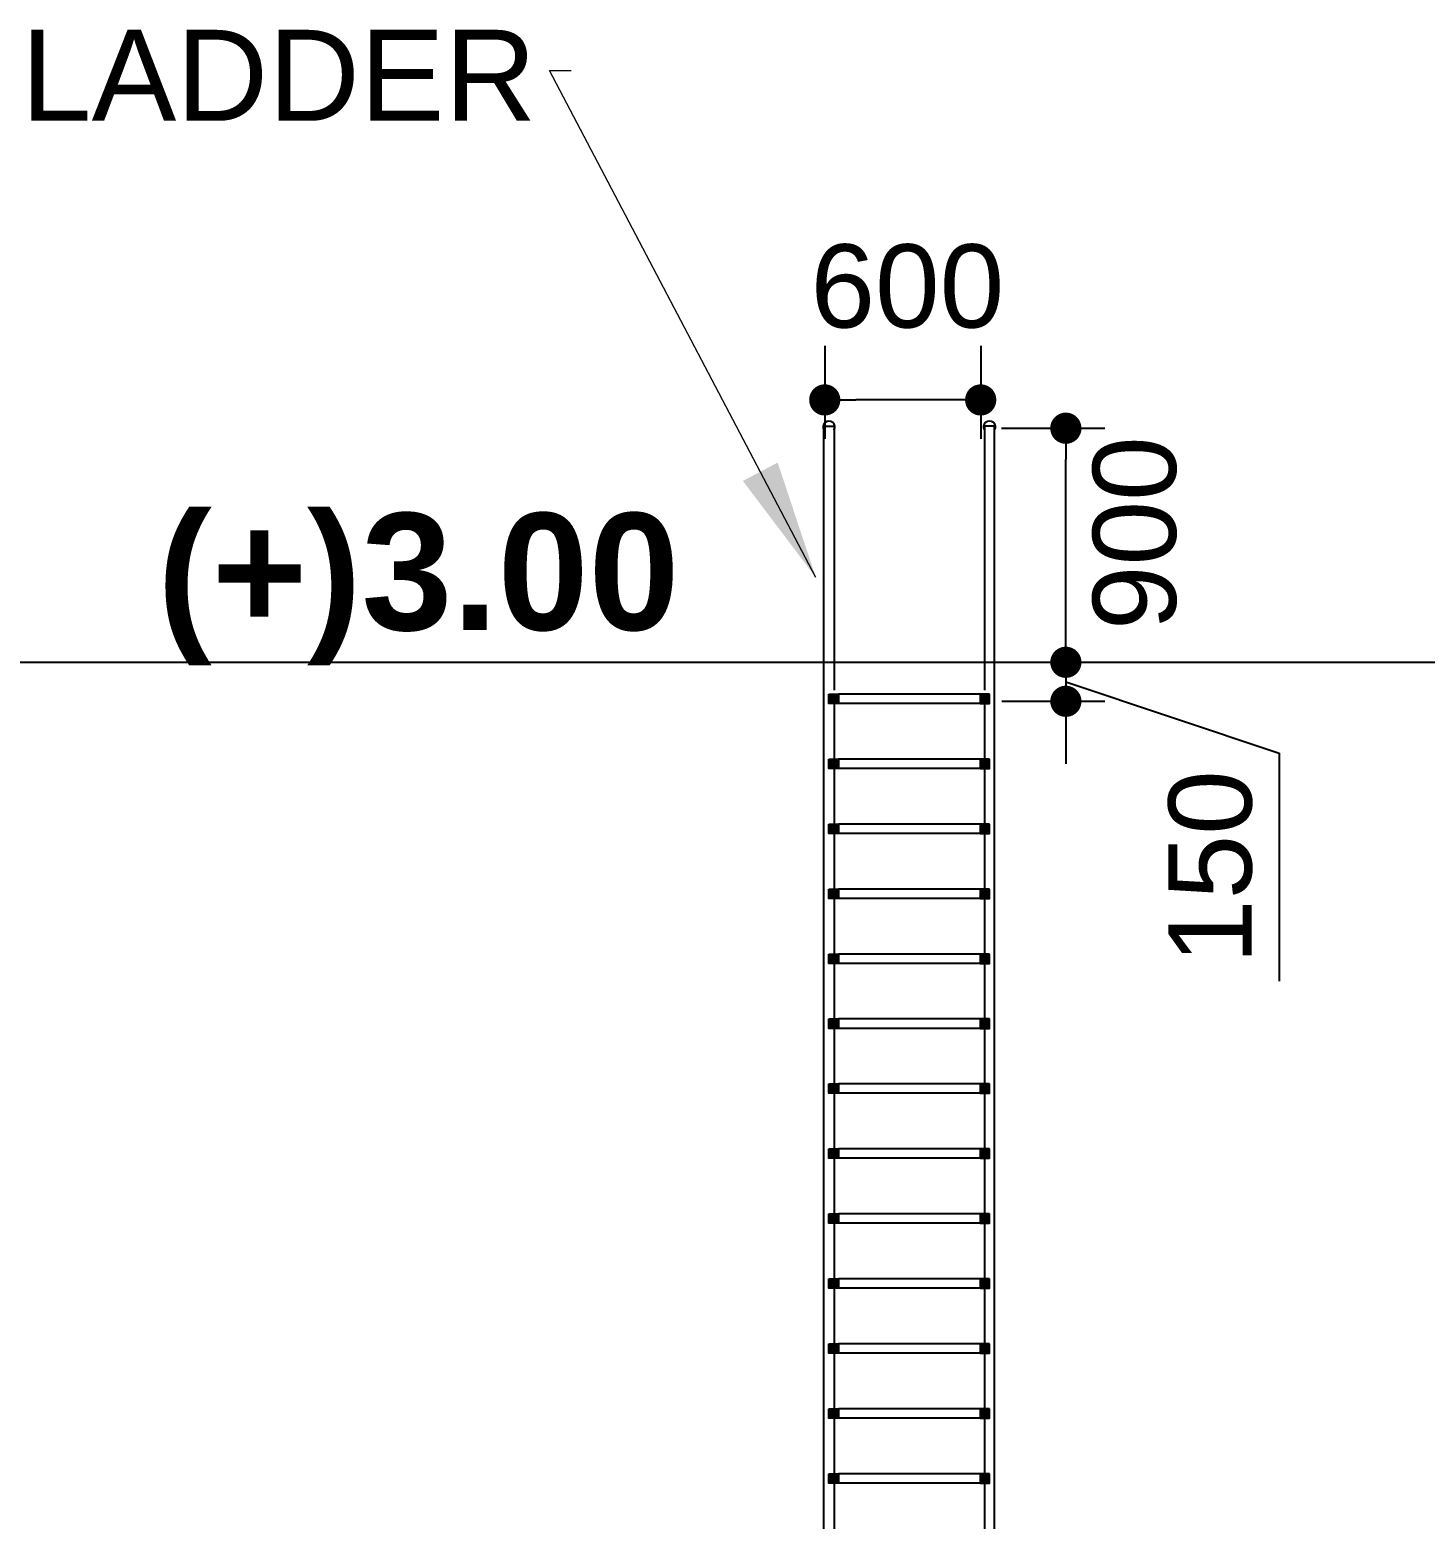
# Model space of a CAD drawing. Extents: x -426260 to 2055400, y -4304674 to -305611.
# Drawn here: x 162970 to 168339, y -1901159 to -1895431 of the extents above; entities that cross this region are included whole.
import ezdxf

# ---------------------------------------------------------------- set-up
doc = ezdxf.new("R2010")
doc.units = 0
doc.header["$LTSCALE"] = 300
doc.header["$MEASUREMENT"] = 0
doc.header["$PDMODE"] = 3
doc.layers.get('0').update_dxf_attribs({"linetype": 'CONTINUOUS'})
doc.layers.get('DEFPOINTS').update_dxf_attribs({"linetype": 'CONTINUOUS'})
doc.layers.add('Dim', color=7, linetype='CONTINUOUS', lineweight=9)
for name, color, linetype in [('LINE', 7, 'CONTINUOUS'), ('TEXT', 10, 'CONTINUOUS'), ('Water Ladder', 2, 'CONTINUOUS')]:
    doc.layers.add(name, color=color, linetype=linetype)
doc.styles.add('Arial', font='arial.ttf')
doc.styles.add('DIM', font='isocp3.shx')
doc.styles.add('dimText', font='ARIALN.TTF')
doc.styles.add('text', font='ARIALN.TTF', dxfattribs={"height": 1.6})
doc.dimstyles.new('dim_150', dxfattribs={"dimtxt": 300, "dimasz": 300, "dimexe": 300, "dimexo": 100, "dimgap": 100, "dimtad": 1, "dimdec": 0, "dimzin": 0, "dimdsep": 46, "dimtxsty": 'DIM', "dimcen": 150, "dimclrd": 5, "dimclre": 5, "dimclrt": 7, "dimadec": 0, "dimazin": 0, "dimtfac": 1, "dimtdec": 0, "dimtmove": 0, "dimatfit": 3, "dimfxl": 20, "dimtolj": 1, "dimtzin": 0, "dimarcsym": 0})
doc.dimstyles.new('dim_230', dxfattribs={"dimtxt": 460, "dimasz": 460, "dimexe": 230, "dimexo": 100, "dimgap": 100, "dimtad": 1, "dimdec": 0, "dimzin": 0, "dimdsep": 46, "dimtxsty": 'dimText', "dimcen": 0.09, "dimclrd": 256, "dimclre": 256, "dimclrt": 7, "dimadec": 0, "dimazin": 0, "dimtfac": 1, "dimtdec": 0, "dimtofl": 0, "dimtmove": 0, "dimatfit": 3, "dimfxl": 1, "dimtolj": 1, "dimtzin": 0, "dimlwd": -1, "dimlwe": -1, "dimarcsym": 0})

# ---------------------------------------------------------------- blocks, each defined once
blk = doc.blocks.new('_Dot')
at = {"color": 0, "linetype": 'ByBlock', "lineweight": -2}
blk.add_line((-0.5, 0), (-1, 0), dxfattribs=at)
at = {"color": 0, "linetype": 'ByBlock', "const_width": 0.5}
blk.add_lwpolyline([(-0.25, 0, 1), (0.25, 0, 1)], format="xyb", close=True, dxfattribs=at)
blk = doc.blocks.new('*D1287')
at = {"layer": 'DEFPOINTS', "color": 0, "ltscale": 500, "transparency": 16777216}
for p in [(166609.5, -1896963), (166956.7, -1896963), (166582.5, -1897863.2)]:
    blk.add_point(p, dxfattribs=at)
at = {"layer": 'Dim', "color": 5, "lineweight": -2, "ltscale": 500, "transparency": 16777216}
for p, q in [((166709.5, -1896963), (167106.7, -1896963)), ((166956.7, -1897743.2), (166956.7, -1897083)), ((166682.5, -1897863.2), (167106.7, -1897863.2))]:
    blk.add_line(p, q, dxfattribs=at)
at = {"layer": 'Dim', "color": 5, "lineweight": -2, "ltscale": 500, "transparency": 16777216, "xscale": 120, "yscale": 120, "zscale": 120}
for p, rotation in [((166956.7, -1896963), 90), ((166956.7, -1897863.2), 270)]:
    blk.add_blockref('_Dot', p, dxfattribs=dict(at, rotation=rotation))
at = {"layer": 'Dim', "color": 7, "ltscale": 500, "transparency": 16777216, "insert": (167222.4, -1897366.7), "char_height": 320, "attachment_point": 5, "rotation": 90, "style": 'Arial'}
blk.add_mtext('\\A1;900', dxfattribs=at)
blk = doc.blocks.new('*D1288')
at = {"layer": 'DEFPOINTS', "color": 0, "ltscale": 500, "transparency": 16777216}
for p in [(166029, -1896546.2), (166629, -1896546.2), (166029, -1896854.2)]:
    blk.add_point(p, dxfattribs=at)
at = {"layer": 'Dim', "color": 5, "lineweight": -2, "ltscale": 500, "transparency": 16777216}
for p, q in [((166029, -1896646.2), (166029, -1897004.2)), ((166629, -1896646.2), (166629, -1897004.2)), ((166509, -1896854.2), (166149, -1896854.2))]:
    blk.add_line(p, q, dxfattribs=at)
at = {"layer": 'Dim', "color": 5, "lineweight": -2, "ltscale": 500, "transparency": 16777216, "xscale": 120, "yscale": 120, "zscale": 120, "rotation": 180}
blk.add_blockref('_Dot', (166029, -1896854.2), dxfattribs=at)
at = {"layer": 'Dim', "color": 5, "lineweight": -2, "ltscale": 500, "transparency": 16777216, "xscale": 120, "yscale": 120, "zscale": 120}
blk.add_blockref('_Dot', (166629, -1896854.2), dxfattribs=at)
at = {"layer": 'Dim', "color": 7, "ltscale": 500, "transparency": 16777216, "insert": (166346.9, -1896418), "char_height": 320, "attachment_point": 5, "style": 'Arial'}
blk.add_mtext('\\A1;600', dxfattribs=at)
blk = doc.blocks.new('*D1292')
at = {"layer": 'DEFPOINTS', "color": 0, "ltscale": 500, "transparency": 16777216}
for p in [(166582.5, -1897863.2), (166609.9, -1898013.2), (166956.7, -1898013.2)]:
    blk.add_point(p, dxfattribs=at)
at = {"layer": 'Dim', "color": 5, "lineweight": -2, "ltscale": 500, "transparency": 16777216}
for p, q in [((166956.7, -1897743.2), (166956.7, -1897623.2)), ((166682.5, -1897863.2), (167106.7, -1897863.2)), ((166956.7, -1897863.2), (166956.7, -1898013.2)), ((166956.7, -1897863.2), (166956.7, -1898013.2)), ((166956.7, -1897938.2), (167777, -1898213.2)), ((166709.9, -1898013.2), (167106.7, -1898013.2)), ((166956.7, -1898133.2), (166956.7, -1898253.2)), ((167777, -1898213.2), (167777, -1899089))]:
    blk.add_line(p, q, dxfattribs=at)
at = {"layer": 'Dim', "color": 5, "lineweight": -2, "ltscale": 500, "transparency": 16777216, "xscale": 120, "yscale": 120, "zscale": 120}
for p, rotation in [((166956.7, -1897863.2), 270), ((166956.7, -1898013.2), 90)]:
    blk.add_blockref('_Dot', p, dxfattribs=dict(at, rotation=rotation))
at = {"layer": 'Dim', "color": 7, "ltscale": 500, "transparency": 16777216, "insert": (167513.6, -1898651.1), "char_height": 320, "attachment_point": 5, "rotation": 90, "style": 'Arial'}
blk.add_mtext('\\A1;150', dxfattribs=at)

msp = doc.modelspace()

# ---------------------------------------------------------------- hatches: boundary and pattern name
at = {"layer": 'Water Ladder'}
h = msp.add_hatch(color=7, dxfattribs=at)
h.dxf.hatch_style = 1
h.paths.add_polyline_path([(166044.6, -1897985.8), (166044.6, -1898021.7), (166081.5, -1898021.7), (166081.5, -1897985.8)])
h = msp.add_hatch(color=7, dxfattribs=at)
h.dxf.hatch_style = 1
h.paths.add_polyline_path([(166626.4, -1897985.8), (166626.4, -1898021.7), (166663.4, -1898021.7), (166663.4, -1897985.8)])
h = msp.add_hatch(color=7, dxfattribs=at)
h.dxf.hatch_style = 1
h.paths.add_polyline_path([(166044.6, -1898235.6), (166044.6, -1898271.5), (166081.5, -1898271.5), (166081.5, -1898235.6)])
h = msp.add_hatch(color=7, dxfattribs=at)
h.dxf.hatch_style = 1
h.paths.add_polyline_path([(166626.4, -1898235.6), (166626.4, -1898271.5), (166663.4, -1898271.5), (166663.4, -1898235.6)])
h = msp.add_hatch(color=7, dxfattribs=at)
h.dxf.hatch_style = 1
h.paths.add_polyline_path([(166044.6, -1898485.5), (166044.6, -1898521.4), (166081.5, -1898521.4), (166081.5, -1898485.5)])
h = msp.add_hatch(color=7, dxfattribs=at)
h.dxf.hatch_style = 1
h.paths.add_polyline_path([(166626.4, -1898485.5), (166626.4, -1898521.4), (166663.4, -1898521.4), (166663.4, -1898485.5)])
h = msp.add_hatch(color=7, dxfattribs=at)
h.dxf.hatch_style = 1
h.paths.add_polyline_path([(166044.6, -1898735.3), (166044.6, -1898771.2), (166081.5, -1898771.2), (166081.5, -1898735.3)])
h = msp.add_hatch(color=7, dxfattribs=at)
h.dxf.hatch_style = 1
h.paths.add_polyline_path([(166626.4, -1898735.3), (166626.4, -1898771.2), (166663.4, -1898771.2), (166663.4, -1898735.3)])
h = msp.add_hatch(color=7, dxfattribs=at)
h.dxf.hatch_style = 1
h.paths.add_polyline_path([(166044.6, -1898985.2), (166044.6, -1899021.1), (166081.5, -1899021.1), (166081.5, -1898985.2)])
h = msp.add_hatch(color=7, dxfattribs=at)
h.dxf.hatch_style = 1
h.paths.add_polyline_path([(166044.6, -1898985.2), (166044.6, -1899021.1), (166081.5, -1899021.1), (166081.5, -1898985.2)])
h = msp.add_hatch(color=7, dxfattribs=at)
h.dxf.hatch_style = 1
h.paths.add_polyline_path([(166626.4, -1898985.2), (166626.4, -1899021.1), (166663.4, -1899021.1), (166663.4, -1898985.2)])
h = msp.add_hatch(color=7, dxfattribs=at)
h.dxf.hatch_style = 1
h.paths.add_polyline_path([(166626.4, -1898985.2), (166626.4, -1899021.1), (166663.4, -1899021.1), (166663.4, -1898985.2)])
h = msp.add_hatch(color=7, dxfattribs=at)
h.dxf.hatch_style = 1
h.paths.add_polyline_path([(166044.6, -1899235), (166044.6, -1899271), (166081.5, -1899271), (166081.5, -1899235)])
h = msp.add_hatch(color=7, dxfattribs=at)
h.dxf.hatch_style = 1
h.paths.add_polyline_path([(166626.4, -1899235), (166626.4, -1899271), (166663.4, -1899271), (166663.4, -1899235)])
h = msp.add_hatch(color=7, dxfattribs=at)
h.dxf.hatch_style = 1
h.paths.add_polyline_path([(166044.6, -1899484.9), (166044.6, -1899520.8), (166081.5, -1899520.8), (166081.5, -1899484.9)])
h = msp.add_hatch(color=7, dxfattribs=at)
h.dxf.hatch_style = 1
h.paths.add_polyline_path([(166626.4, -1899484.9), (166626.4, -1899520.8), (166663.4, -1899520.8), (166663.4, -1899484.9)])
h = msp.add_hatch(color=7, dxfattribs=at)
h.dxf.hatch_style = 1
h.paths.add_polyline_path([(166044.6, -1899734.7), (166044.6, -1899770.7), (166081.5, -1899770.7), (166081.5, -1899734.7)])
h = msp.add_hatch(color=7, dxfattribs=at)
h.dxf.hatch_style = 1
h.paths.add_polyline_path([(166626.4, -1899734.7), (166626.4, -1899770.7), (166663.4, -1899770.7), (166663.4, -1899734.7)])
h = msp.add_hatch(color=7, dxfattribs=at)
h.dxf.hatch_style = 1
h.paths.add_polyline_path([(166044.6, -1899984.6), (166044.6, -1900020.5), (166081.5, -1900020.5), (166081.5, -1899984.6)])
h = msp.add_hatch(color=7, dxfattribs=at)
h.dxf.hatch_style = 1
h.paths.add_polyline_path([(166626.4, -1899984.6), (166626.4, -1900020.5), (166663.4, -1900020.5), (166663.4, -1899984.6)])
h = msp.add_hatch(color=7, dxfattribs=at)
h.dxf.hatch_style = 1
h.paths.add_polyline_path([(166044.6, -1900234.5), (166044.6, -1900270.4), (166081.5, -1900270.4), (166081.5, -1900234.5)])
h = msp.add_hatch(color=7, dxfattribs=at)
h.dxf.hatch_style = 1
h.paths.add_polyline_path([(166626.4, -1900234.5), (166626.4, -1900270.4), (166663.4, -1900270.4), (166663.4, -1900234.5)])
h = msp.add_hatch(color=7, dxfattribs=at)
h.dxf.hatch_style = 1
h.paths.add_polyline_path([(166044.6, -1900484.3), (166044.6, -1900520.2), (166081.5, -1900520.2), (166081.5, -1900484.3)])
h = msp.add_hatch(color=7, dxfattribs=at)
h.dxf.hatch_style = 1
h.paths.add_polyline_path([(166626.4, -1900484.3), (166626.4, -1900520.2), (166663.4, -1900520.2), (166663.4, -1900484.3)])
h = msp.add_hatch(color=7, dxfattribs=at)
h.dxf.hatch_style = 1
h.paths.add_polyline_path([(166044.6, -1900734.2), (166044.6, -1900770.1), (166081.5, -1900770.1), (166081.5, -1900734.2)])
h = msp.add_hatch(color=7, dxfattribs=at)
h.dxf.hatch_style = 1
h.paths.add_polyline_path([(166626.4, -1900734.2), (166626.4, -1900770.1), (166663.4, -1900770.1), (166663.4, -1900734.2)])
h = msp.add_hatch(color=7, dxfattribs=at)
h.dxf.hatch_style = 1
h.paths.add_polyline_path([(166044.6, -1900984), (166044.6, -1901019.9), (166081.5, -1901019.9), (166081.5, -1900984)])
h = msp.add_hatch(color=7, dxfattribs=at)
h.dxf.hatch_style = 1
h.paths.add_polyline_path([(166626.4, -1900984), (166626.4, -1901019.9), (166663.4, -1901019.9), (166663.4, -1900984)])

# ---------------------------------------------------------------- linework, layer by layer
at = {"layer": 'LINE', "ltscale": 500, "elevation": 0}
msp.add_lwpolyline([(160882.8, -1903263.2), (160998.9, -1897863.2), (169521.3, -1897863.2)], dxfattribs=at)
at = {"layer": 'Water Ladder', "color": 7, "elevation": 0}
for points in [[(166064.6, -1899683.9), (166064.6, -1903186), (166025.4, -1903186), (166025.4, -1896954.5), (166064.6, -1896954.5), (166064.6, -1897969.8)], [(166643.3, -1899683.9), (166643.3, -1903186), (166682.5, -1903186), (166682.5, -1896954.5), (166643.3, -1896954.5), (166643.3, -1897969.8)], [(166626.4, -1897985.8), (166081.5, -1897985.8)], [(166064.6, -1898021.7), (166064.6, -1898235.6)], [(166626.4, -1898021.7), (166081.5, -1898021.7)], [(166643.3, -1898021.7), (166643.3, -1898235.6)], [(166064.6, -1898271.5), (166064.6, -1898485.5)], [(166626.4, -1898235.6), (166081.5, -1898235.6)], [(166626.4, -1898271.5), (166081.5, -1898271.5)], [(166643.3, -1898271.5), (166643.3, -1898485.5)], [(166626.4, -1898485.5), (166081.5, -1898485.5)], [(166064.6, -1898521.4), (166064.6, -1898735.3)], [(166626.4, -1898521.4), (166081.5, -1898521.4)], [(166643.3, -1898521.4), (166643.3, -1898735.3)], [(166626.4, -1898735.3), (166081.5, -1898735.3)], [(166064.6, -1898771.2), (166064.6, -1898985.2)], [(166626.4, -1898771.2), (166081.5, -1898771.2)], [(166643.3, -1898771.2), (166643.3, -1898985.2)], [(166064.6, -1899021.1), (166064.6, -1899235)], [(166626.4, -1898985.2), (166081.5, -1898985.2)], [(166626.4, -1898985.2), (166081.5, -1898985.2)], [(166626.4, -1899021.1), (166081.5, -1899021.1)], [(166626.4, -1899021.1), (166081.5, -1899021.1)], [(166643.3, -1899021.1), (166643.3, -1899235)], [(166626.4, -1899235), (166081.5, -1899235)], [(166064.6, -1899271), (166064.6, -1899484.9)], [(166626.4, -1899271), (166081.5, -1899271)], [(166643.3, -1899271), (166643.3, -1899484.9)], [(166626.4, -1899484.9), (166081.5, -1899484.9)], [(166064.6, -1899520.8), (166064.6, -1899734.7)], [(166626.4, -1899520.8), (166081.5, -1899520.8)], [(166643.3, -1899520.8), (166643.3, -1899734.7)], [(166064.6, -1899770.7), (166064.6, -1899984.6)], [(166626.4, -1899734.7), (166081.5, -1899734.7)], [(166626.4, -1899770.7), (166081.5, -1899770.7)], [(166643.3, -1899770.7), (166643.3, -1899984.6)], [(166626.4, -1899984.6), (166081.5, -1899984.6)], [(166064.6, -1900020.5), (166064.6, -1900234.5)], [(166626.4, -1900020.5), (166081.5, -1900020.5)], [(166643.3, -1900020.5), (166643.3, -1900234.5)], [(166626.4, -1900234.5), (166081.5, -1900234.5)], [(166064.6, -1900270.4), (166064.6, -1900734.2)], [(166626.4, -1900270.4), (166081.5, -1900270.4)], [(166643.3, -1900270.4), (166643.3, -1900484.3)], [(166626.4, -1900484.3), (166081.5, -1900484.3)], [(166626.4, -1900520.2), (166081.5, -1900520.2)], [(166643.3, -1900520.2), (166643.3, -1900734.2)], [(166626.4, -1900734.2), (166081.5, -1900734.2)], [(166064.6, -1900770.1), (166064.6, -1900984)], [(166626.4, -1900770.1), (166081.5, -1900770.1)], [(166643.3, -1900770.1), (166643.3, -1900984)], [(166064.6, -1901019.9), (166064.6, -1901083.9)], [(166626.4, -1900984), (166081.5, -1900984)], [(166626.4, -1901019.9), (166081.5, -1901019.9)], [(166643.3, -1901019.9), (166643.3, -1901083.9)]]:
    msp.add_lwpolyline(points, dxfattribs=at)
for points in [[(166044.6, -1897985.8), (166081.5, -1897985.8), (166081.5, -1898021.7), (166044.6, -1898021.7)], [(166663.4, -1897985.8), (166626.4, -1897985.8), (166626.4, -1898021.7), (166663.4, -1898021.7)], [(166044.6, -1898235.6), (166081.5, -1898235.6), (166081.5, -1898271.5), (166044.6, -1898271.5)], [(166663.4, -1898235.6), (166626.4, -1898235.6), (166626.4, -1898271.5), (166663.4, -1898271.5)], [(166044.6, -1898485.5), (166081.5, -1898485.5), (166081.5, -1898521.4), (166044.6, -1898521.4)], [(166663.4, -1898485.5), (166626.4, -1898485.5), (166626.4, -1898521.4), (166663.4, -1898521.4)], [(166044.6, -1898735.3), (166081.5, -1898735.3), (166081.5, -1898771.2), (166044.6, -1898771.2)], [(166663.4, -1898735.3), (166626.4, -1898735.3), (166626.4, -1898771.2), (166663.4, -1898771.2)], [(166044.6, -1898985.2), (166081.5, -1898985.2), (166081.5, -1899021.1), (166044.6, -1899021.1)], [(166044.6, -1898985.2), (166081.5, -1898985.2), (166081.5, -1899021.1), (166044.6, -1899021.1)], [(166663.4, -1898985.2), (166626.4, -1898985.2), (166626.4, -1899021.1), (166663.4, -1899021.1)], [(166663.4, -1898985.2), (166626.4, -1898985.2), (166626.4, -1899021.1), (166663.4, -1899021.1)], [(166044.6, -1899235), (166081.5, -1899235), (166081.5, -1899271), (166044.6, -1899271)], [(166663.4, -1899235), (166626.4, -1899235), (166626.4, -1899271), (166663.4, -1899271)], [(166044.6, -1899484.9), (166081.5, -1899484.9), (166081.5, -1899520.8), (166044.6, -1899520.8)], [(166663.4, -1899484.9), (166626.4, -1899484.9), (166626.4, -1899520.8), (166663.4, -1899520.8)], [(166044.6, -1899734.7), (166081.5, -1899734.7), (166081.5, -1899770.7), (166044.6, -1899770.7)], [(166663.4, -1899734.7), (166626.4, -1899734.7), (166626.4, -1899770.7), (166663.4, -1899770.7)], [(166044.6, -1899984.6), (166081.5, -1899984.6), (166081.5, -1900020.5), (166044.6, -1900020.5)], [(166663.4, -1899984.6), (166626.4, -1899984.6), (166626.4, -1900020.5), (166663.4, -1900020.5)], [(166044.6, -1900234.5), (166081.5, -1900234.5), (166081.5, -1900270.4), (166044.6, -1900270.4)], [(166663.4, -1900234.5), (166626.4, -1900234.5), (166626.4, -1900270.4), (166663.4, -1900270.4)], [(166044.6, -1900484.3), (166081.5, -1900484.3), (166081.5, -1900520.2), (166044.6, -1900520.2)], [(166663.4, -1900484.3), (166626.4, -1900484.3), (166626.4, -1900520.2), (166663.4, -1900520.2)], [(166044.6, -1900734.2), (166081.5, -1900734.2), (166081.5, -1900770.1), (166044.6, -1900770.1)], [(166663.4, -1900734.2), (166626.4, -1900734.2), (166626.4, -1900770.1), (166663.4, -1900770.1)], [(166044.6, -1900984), (166081.5, -1900984), (166081.5, -1901019.9), (166044.6, -1901019.9)], [(166663.4, -1900984), (166626.4, -1900984), (166626.4, -1901019.9), (166663.4, -1901019.9)]]:
    msp.add_lwpolyline(points, close=True, dxfattribs=at)
at = {"layer": 'Water Ladder', "color": 7}
for centre in [(166045, -1896958.5, 0), (166662.9, -1896958.5, 0)]:
    msp.add_arc(centre, 22.9, 328.622, 211.378, dxfattribs=at)

# ---------------------------------------------------------------- texts
at = {"layer": 'TEXT', "insert": (164919.5, -1895605.6, 0), "char_height": 350, "width": 2247.84, "attachment_point": 6, "style": 'Arial'}
msp.add_mtext('LADDER', dxfattribs=at)
at = {"layer": 'TEXT', "color": 2, "insert": (163461, -1897289.2, 0), "char_height": 450, "width": 2203.973, "attachment_point": 1, "style": 'text'}
msp.add_mtext('{\\fArial|b1|i0|c0|p34;\\C6;(+)3.00}', dxfattribs=at)

# ---------------------------------------------------------------- dimensions: what is measured, and where the dimension line sits
at = {"layer": 'Dim', "ltscale": 500}
for base, p1, p2, angle, override, picture, middle in [((166029, -1896854.2, 0), (166629, -1896546.2, 0), (166029, -1896546.2, 0), 180, {"dimtxt": 320, "dimasz": 120, "dimexe": 150, "dimtxsty": 'Arial', "dimblk1": 'Dot', "dimblk2": 'Dot', "dimsah": 1, "dimtmove": 2}, '*D1288', (166346.9, -1896418, 0)), ((166956.7, -1896963, 0), (166582.5, -1897863.2, 0), (166609.5, -1896963, 0), 90, {"dimtxt": 320, "dimasz": 120, "dimexe": 150, "dimtxsty": 'Arial', "dimblk1": 'Dot', "dimblk2": 'Dot', "dimsah": 1, "dimtmove": 2}, '*D1287', (167222.4, -1897366.7, 0)), ((166956.7, -1898013.2, 0), (166582.5, -1897863.2, 0), (166609.9, -1898013.2, 0), 270, {"dimtxt": 320, "dimasz": 120, "dimexe": 150, "dimtxsty": 'Arial', "dimblk1": 'Dot', "dimblk2": 'Dot', "dimsah": 1, "dimtmove": 1}, '*D1292', (167777, -1898313.2, 0))]:
    dim = msp.add_linear_dim(base=base, p1=p1, p2=p2, angle=angle, dimstyle='dim_150', override=override, dxfattribs=at)
    dim.commit()
    dim.dimension.update_dxf_attribs({"geometry": picture, "text_midpoint": middle, "dimtype": 160})

# ---------------------------------------------------------------- leaders
msp.add_leader([(165995, -1897537.5, 0), (164970.1, -1895587.7, 0), (165053.1, -1895587.7, 0)], dimstyle='dim_230', dxfattribs=at)

doc.saveas('drawing.dxf')
